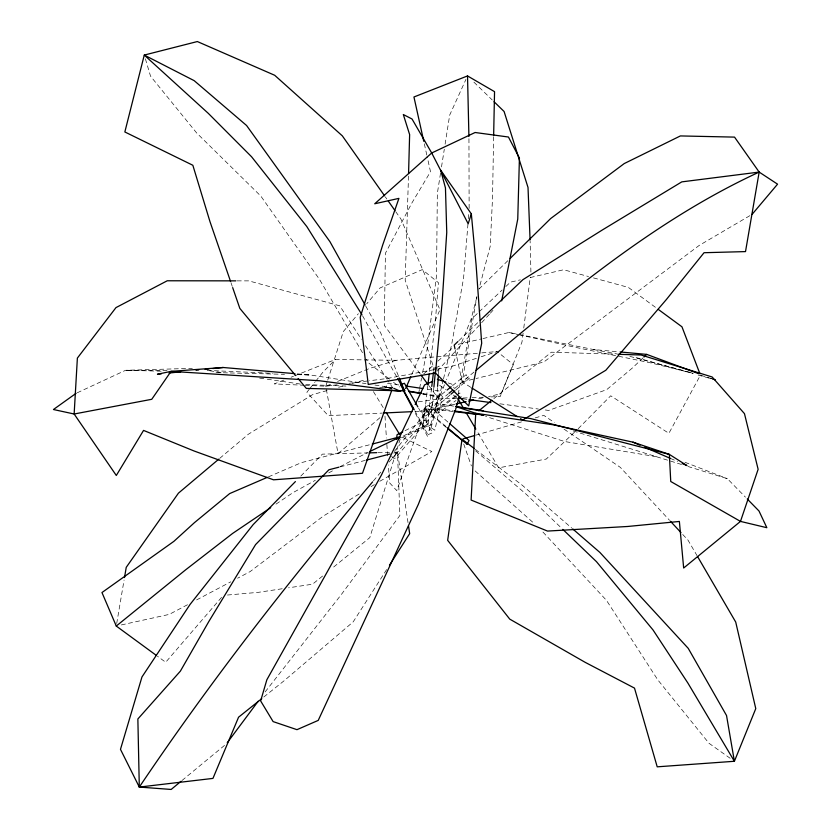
<?xml version="1.0" encoding="UTF-8"?>
<svg xmlns="http://www.w3.org/2000/svg" width="831" height="831" viewBox="0 0 831 831"><rect width="100%" height="100%" fill="white"/><g stroke="black" fill="none" stroke-linecap="round" stroke-linejoin="round"><path stroke-width="0.62" stroke-dasharray="4.16 3.12" d="M469.131 208.384L468.944 137.717M493.614 136.71L492.544 197.601L490.207 246.34L479.103 288.554M408.499 176.12L405.196 280.224L434.291 369.307M422.854 394.039L436.69 396.543L439.059 396.2L439.256 391.027L425.368 388.939M437.48 387.62L435.652 411.677L431.299 413.423L428.889 410.223L431.621 387.651M438.529 373.69L439.1 366.097L435.756 368.06M422.761 426.719L424.08 409.683L425.524 405.362L422.761 426.719L428.121 426.677L428.765 408.904L424.08 409.683M467.967 223.903L463.553 278.26L451.597 344.782L443.505 378.811M468.393 218.73L468.809 213.557M431.32 413.423L433.896 386.955M427.84 385.532L424.859 411.044L396.74 490.612L389.687 482.925L388.368 464.965M429.492 371.499L435.319 321.742L438.425 282.696L422.262 269.628L380.12 287.91L366.731 303.782M433.595 371.353L434.198 366.336M523.115 333.138L521.982 342.04L500.231 396.553L489.978 396.958M523.769 328.048L530.271 277.149M530.916 272.059L530.136 241.312M440.523 173.232L437.335 193.457L436.524 275.767L427.259 348.293L421.774 377.045M441.51 166.917L444.305 149.216M445.104 144.168L449.685 115.094L465.942 79.381M116.704 623.499L124.068 580.1M470.813 387.329L462.171 381.876L476.88 296.449M458.234 394.278L471.779 318.803L478.23 312.695M418.917 392.045L419.395 389.542M419.634 388.295L421.535 378.292M414.887 410.815L427.965 434.686L427.56 436.462L414.524 411.74M418.284 401.861L438.716 398.973L443.214 380.068M431.123 427.736L439.537 393.946L442.383 396.47L434.852 430.198L431.123 427.736L429.004 430.593L439.537 393.946M476.817 297.249L470.948 319.603L446.527 379.725M400.178 439.007L369.826 537.615L331.631 568.684M379.944 417.713L338.04 453.633L325.783 386.218L327.341 381.367M327.726 380.151L343.307 331.569L358.369 313.703M431.32 407.782L432.941 402.9L455.523 406.432M456.655 398.267L438.716 398.973L444.575 384.535M411.771 374.438L439.443 310.929M446.6 427.705L423.737 409.112L426.106 409.745L428.765 405.393L448.885 422.927M386.664 569.567L353.206 621.837L283.953 680.89L263.78 697.022M265.151 691.901L341.427 594.404L399.888 515.49L397.498 452.095L392.315 452.23M309.257 389.272L306.847 392.294L328.235 415.656L382.343 413.08M310.067 388.264L314.897 382.218M315.697 381.211L322.937 372.143L335.423 359.501L396.158 360.29L480.526 352.988M394.341 451.378L427.238 410.711L429.741 413.921L432.681 415.022L394.954 458.359L392.803 457.891L429.741 413.921M373.431 480.9L382.561 469.972M389.199 462.026L397.498 452.095L408.146 523.437M221.565 597.364L165.691 662.265L157.454 656.23M437.231 371.073L480.775 323.633M481.648 322.688L489.48 314.149M490.352 313.194L492.96 310.347M300.801 476.101L322.355 454.142L367.707 452.905M478.895 289.178L508.343 260.196M458.837 340.679L479.279 321.213M574.439 432.255L546.279 459.044L498.652 467.832L476.475 430.178M578.199 428.682L610.712 395.785L668.903 433.315L700.429 375.134L711.959 378.811M479.144 311.822L502.163 290.009M505.84 286.518L510.452 282.156L520.341 279.85M643.121 357.839L632.214 368.143L606.744 389.625L548.657 410.431L543.526 409.735M423.758 373.94L434.125 364.539M437.895 361.121L452.968 347.462M450.007 395.026L425.763 416.061L423.353 414.7L421.151 411.002L445.146 391.619M455.824 389.988L469.39 378.209L467.676 377.606L466.16 374.667L452.147 385.968M219.758 458.328L248.292 434.281L312.518 394.663L327.456 390.445M423.353 414.7L447.992 394.102M454.869 388.316L467.687 377.617M455.295 350.173L462.171 381.876L474.106 371.966M182.031 780.486L225.461 744.628M322.584 576.039L312.529 584.214L288.513 587.808M493.884 398.62L551.369 352.199L615.48 354.203M456.468 396.377L434.146 412.591L438.332 413.142L455.98 400.49M455.783 395.795L437.522 408.727L438.321 413.152M456.801 395.078L459.844 392.918L461.153 396.771M276.006 504.116L292.948 492.658L315.333 480.308M359.085 494.04L323.166 516.196L250.141 571.583L237.604 578.22M371.062 486.654L374.334 484.639M379.777 481.284L431.829 451.524L402.079 437.096M749.884 215.665L699.12 245.477L543.765 362.056L475.976 378.531M328.764 472.891L333.241 470.429M339.952 466.721L367.333 452.687M187.484 604.75L169.254 614.389L120.059 625.213M196.594 599.92L230.769 581.835M405.061 430.676L426.77 419.748L426.864 424.921L402.297 436.379M77.252 392.772L125.606 370.283L192.325 368.372M401.456 437.75L431.393 424.807L426.854 424.911M268.444 476.859L301.321 462.67L371.052 444.377M427.965 434.686L432.587 432.743L418.502 408.011M305.195 385.293L325.783 386.218L330.53 384.296M337.646 381.398L369.691 368.393L396.158 360.29M283.901 380.079L274.313 383.912L303.907 385.241M291.089 377.212L293.488 376.256M294.683 375.778L335.423 359.501M476.319 358.348L451.815 366.346L386.322 378.624L369.577 380.723M481.211 356.748L497.135 351.555L513.309 364.622L501.103 393.717L488.607 396.564M475.664 435.215L521.504 421.878M535.143 417.91L543.817 415.386L554.443 422.605M338.653 387.277L344.886 385.522M352.354 383.413L366.045 379.549M340.159 466.866L365.089 460.436M393.759 453.061L397.498 452.095M462.171 381.876L474.719 378.832M530.24 277.544L563.636 269.743L588.525 276.536M458.265 344.325L481.772 338.84M483.008 338.549L508.977 332.493L517.796 334.27M454.858 404.23L424.859 411.044L413.256 411.594M478.604 398.828L483.6 397.696M282.197 588.753L258.181 592.358L224.505 595.287M325.783 386.218L337.376 384.763M348.968 383.309L368.289 380.889M481.803 352.874L497.135 351.555M463.064 398.007L470.751 397.706M472.039 397.665L483.569 397.208M378.063 452.625L391.027 452.272M237.157 280.868L248.801 280.878L339.754 305.818L361.329 339.256M167.021 370.346L125.606 370.283L163.073 371.239M216.039 372.589L228.961 372.911M230.249 372.953L284.514 374.324M297.436 374.656L310.358 374.989L366.055 383.652M305.746 384.566L345.956 386.062M379.674 387.308L383.558 387.454M384.857 387.506L392.637 387.797L387.765 380.245M207.158 370.397L272.942 373.316M297.456 374.407L310.358 374.989L296.241 373.773M519.063 334.519L593.407 349.519L618.815 351.845M453.072 411.47L433.886 409.174L431.31 407.761L453.124 410.794M462.69 398.755L469.1 399.628M499.898 403.804L538.395 409.029M209.713 370.771L223.799 372.839M259.636 378.095L266.034 379.029M267.312 379.216L300.593 384.099M387.485 383.257L398.849 384.961M374.916 385.033L392.637 387.797M656.303 456.686L564.706 441.531L485.616 416.414M387.651 387.641L392.668 388.461M422.75 393.499L439.059 396.2M387.661 387.651L392.689 388.555M392.066 388.347L384.41 386.934L386.405 387.423L386.218 383.06M422.667 393.967L436.69 396.543M593.407 349.519L617.288 354.016M629.856 356.374L693.012 373.098M508.977 332.493L517.838 334.467M519.095 334.748L576.018 347.472L650.559 362.846L692.95 373.285M593.5 277.897L628.34 287.401L656.178 307.854M636.141 357.559L693.127 373.628M698.082 375.03L714.182 379.57M573.203 430.946L682.033 464.643M687.891 466.451L727.354 478.666L745.438 497.135M448.231 382.935L451.835 384.151L454.349 388.316M710.598 378.126L713.008 379.019M685.004 462.285L727.354 478.666M670.513 458.452L677.556 461.496M564.01 429.108L620.342 467.386L669.537 520.289M730.158 758.277L708.978 743.257L657.726 679.779L606.526 600.408L541.511 530.51M439.599 385.241L445.935 389.76M453.331 395.037L457.559 398.059M475.29 449.322L522.19 485.179L571.718 528.049M389.51 379.165L368.372 362.731L366.419 359.387M393.53 382.291L399.576 386.986M426.095 409.756L446.6 426.999M475.685 450.901L526.397 494.424L561.901 528.495M475.135 470.938L534.053 523.385M473.919 82.155L492.201 99.938M682.718 534.458L687.995 540.119L697.022 555.627M420.32 374.075L384.286 325.326L385.418 253.247L411.927 202.92L430.51 171.705L427.134 156.508M428.754 385.48L438.716 398.973M385.314 196.885L386.799 198.983M395.691 211.614L400.874 218.979L439.952 309.755M391.702 456.198L392.824 457.902M365.505 345.727L387.069 379.165M373.42 391.609L383.486 408.042M362.503 352.708L319.416 279.268L260.872 196.147L196.687 132.991L150.546 76.182L145.383 58.804M362.534 315.738L397.073 377.44M365.765 306.12L380.847 333.252L398.787 376.786M463.729 444.045L471.385 465.931M230.987 282.706L232.254 286.373M424.329 143.846L426.854 155.241M386.851 444.44L387.797 457.268M384.982 416.113L386.415 438.01"/><path stroke-width="1.25" d="M493.645 135.422L494.549 91.67L467.521 75.933L413.942 96.988L423.768 141.312M408.572 173.523L409.631 134.591L403.326 114.533L412.041 119.01L431.705 152.987L468.175 223.768L471.333 213.858L440.7 170.21L445.458 187.951L446.746 232.4L442.102 302.713L435.496 372.974L468.684 405.944L481.689 343.307L476.111 265.058L471.333 213.858M682.241 463.532L686.936 465.568L669.35 454.391L530.718 418.585L457.216 407.034L475.727 413.277L471.115 500.054L547.515 531.071L627.654 526.48L679.374 521.452L683.664 568.02L740.483 521.401L758.132 469.297L744.462 413.641L712.167 376.994L641.127 355.003L618.046 354.286M437.573 386.353L438.436 374.958M433.917 386.966L435.756 368.06M427.996 384.254L429.191 374.043M431.767 386.394L433.439 372.6M124.505 577.545L126.239 567.334L178.447 493.147L218.782 459.148M510.192 258.379L550.683 218.532L624.247 163.562L680.402 135.931L734.542 137.115L759.17 172.079L745.511 251.596L704.044 252.717L666.4 299.492L605.809 370.262L522.689 420.05L520.528 418.689M501.675 300.864L517.755 219.072L519.427 158.067L508.447 137.022L475.114 132.503L431.705 152.987L374.729 203.772L398.922 198.37L382.665 245.072L360.218 317.328L368.237 384.462L435.496 372.974M455.606 409.434L459.366 396.647M391.775 390.238L362.472 473.286L273.503 479.809L194.07 450.984L143.555 430.406L116.309 475.477L74.146 414.004L77.376 358.088L115.976 307.605L167.249 280.774L235.859 280.857M455.139 410.639L418.336 504.365L318.231 720.394L296.968 729.67L273.119 721.599L260.643 700.928L266.865 679.748L381.387 475.124L413.495 408.021M405.632 388.544L410.753 376.786M415.157 404.552L424.568 384.878L432.754 381.315M467.095 444.263L469.016 440.461L449.851 423.758M389.459 565.215L409.673 533.637L408.53 525.992M295.41 481.585L253.185 524.579L190.07 604.428L141.966 676.964L120.474 749.344L139.307 787.071C210.866 680.745 289.676 579.56 372.6 481.897M227.227 742.779L258.181 701.25M752.086 214.367L777.556 184.17L759.17 172.079L681.784 181.875L602.672 229.772L522.969 279.621L480.214 320.33M457.902 341.562L454.193 345.104L455.014 348.906M644.035 356.977L646.757 354.401L698.559 373.649M450.973 394.185L454.848 390.83M448.969 393.271L452.916 389.978M476.09 370.314C564.623 296.532 653.706 220.786 759.17 172.079M181.044 781.296L171.165 789.45L139.307 787.071L137.863 718.981L180.379 671.136L208.861 621.463L255.584 544.585L328.941 469.754L338.913 467.188M156.425 655.472L116.278 626.055L185.573 569.879L232.576 533.46L270.709 507.689M447.151 390.009L451.15 386.779M478.76 410.836L491.869 400.251M261.765 698.642L238.57 717.195L212.954 778.398L139.307 787.071M458.037 399.005L460.125 397.509M76.099 393.312L53.444 409.517L74.146 414.004L151.751 399.296L171.03 371.364L223.124 367.489L294.963 373.659M402.775 431.829L397.062 434.696L396.47 439.121L399.971 437.48M369.65 451.576L399.784 437.106M267.27 477.368L229.688 493.572L194.454 522.637L173.866 541.365L101.964 592.545L116.278 626.055M463.272 438.83L474.428 435.579M372.298 444.055L399.69 436.867M366.336 460.125L390.019 454.017M456.105 403.949L466.108 401.674M468.601 401.103L473.608 399.971M161.318 373.825L157.454 374.22L171.03 371.364L319.592 380.764L400.573 391.38L393.78 388.306M169.046 373.026L180.639 371.841M196.085 370.262L198.661 369.992M205.101 369.338L208.965 368.943M212.829 368.538L223.124 367.489M383.631 413.017L411.968 411.657M457.943 398.215L460.499 398.111M368.995 452.874L376.775 452.656M399.264 377.96L404.604 390.902L306.317 388.409L298.111 378.531M620.082 351.96L646.757 354.401M454.349 411.625L476.09 414.222M481.211 414.835L483.767 415.136L454.401 410.95M458.837 398.226L462.69 398.755M469.1 399.628L490.913 402.588M475.727 413.277L553.467 424.838L632.983 442.165L669.35 454.391L670.742 481.492L740.483 521.401L766.847 527.706L758.994 510.992L747.246 498.984M406.421 386.093L422.844 388.565M455.523 406.432L483.112 410.743M408.956 391.193L421.504 393.271M402.266 390.217L404.811 390.684M408.634 391.391L420.112 393.499M437.418 379.279L445.832 382.115M713.008 379.019L715.418 379.923M632.983 442.165L640.015 445.219M644.711 447.255L670.513 458.452M471.894 388.015L517.287 416.643M658.245 309.371L681.96 326.801L699.972 373.919M474.272 448.543L462.036 439.184L447.66 540.337L509.756 619.126L585.159 662.328L634.5 688.11L657.207 766.826L734.396 761.279L755.774 708.625L735.715 622.055L697.666 556.728M447.597 428.516L462.503 440.638M447.566 427.83L467.105 444.253M572.694 528.89L599.889 552.428L688.234 648.346L726.533 715.522L734.396 761.279L687.891 683.051L653.041 629.981L596.481 561.673L562.836 529.389M494.04 101.725L504.095 111.499L528.017 187.474L530.085 240.034M670.42 521.234L680.963 532.567M295.639 375.57L239.827 308.384L232.67 287.599M421.088 375.113L427.986 384.452M384.576 195.825L342.33 135.858L274.677 75.268L197.342 41.55L144.272 55.075L124.847 131.963L192.844 165.265L209.952 221.565L230.571 281.48M388.285 201.092L394.954 210.555M386.176 412.425L399.597 434.353M458.203 399.16L463.428 408.021M466.035 412.456L475.82 429.066M417.858 406.889L404.417 383.288L400.542 384.68L414.254 409.683M361.911 314.617L306.826 226.572L251.575 156.768L208.28 113.338L144.272 55.075L194.184 80.659L246.578 125.502L329.949 241.686L365.141 304.987M397.696 378.562L404.604 390.902M403.264 390.393L413.339 409.496M467.521 75.933L468.913 136.429"/></g></svg>
